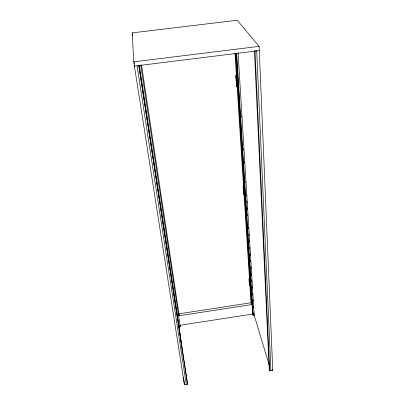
<?xml version="1.0" encoding="UTF-8"?>
<svg xmlns="http://www.w3.org/2000/svg" width="405" height="405" viewBox="0 0 405 405"><rect width="100%" height="100%" fill="white"/><g stroke="black" fill="none" stroke-linecap="round" stroke-linejoin="round"><path stroke-width="0.61" d="M237.057 79.613L236.778 79.77L236.783 79.334M236.788 82.777L236.95 82.362M243.795 191.302L244.018 191.813M236.647 79.203L236.793 79.876M236.626 79.264L236.712 79.628M236.834 82.539L237.001 83.147M249.51 280.7L249.642 281.217L249.688 280.903M244.018 189.044L243.724 188.912L244.018 188.872M249.581 280.943L249.531 280.66M244.033 191.373L243.921 191.722M254.416 50.792L269.234 369.274L269.715 370.879L270.93 370.681M269.715 370.879L254.993 50.924L256.704 50.716L270.93 370.788L272.752 370.489L259.099 46.352L237.239 20.25L132.248 32.876L133.731 61.849L184.437 384.75L187.535 384.249L187.328 382.588L138.824 65.326M179.86 325.306L254.158 313.824M180.114 325.367L180.276 326.668L179.182 326.84L139.305 65.225M236.302 53.536L252.73 314.143L253.105 315.404L254.183 315.237L238.064 52.655M178.17 313.931L251.146 302.753M178.392 315.849L252.664 304.454M236.606 86.629L237.583 86.503M236.824 75.502L235.852 75.624L236.555 86.533L237.669 86.589M236.89 75.588L235.902 75.715L236.662 86.721M236.93 75.679L235.852 75.624M133.731 61.849L259.099 46.352M259.276 50.6L134.399 66.096L134.328 64.835M249.814 283.404L249.931 283.075L249.784 283.384M237.122 82.569L237.112 83.111M248.969 278.468L249.434 285.687M272.383 369.284L272.752 370.489M269.107 364.743L253.803 313.981L253.727 312.716M132.248 32.876L132.622 35.306M137.037 65.767L186.295 384.451M138.793 65.549L187.535 384.249M141.497 64.841L179.223 315.723L178.98 313.804M140.753 65.048L180.276 326.668M179.02 325.539L181.496 345.592M181.653 346.847L181.81 348.097M182.037 349.981L182.194 351.231M183.536 377.222L183.688 378.478M183.84 379.733L184.437 384.75M235.578 53.283L251.581 304.621L251.019 302.768L234.986 52.999M243.061 185.935L243.633 194.744M236.687 53.465L253.105 315.404M241.567 115.835L241.648 117.096M243.597 148.65L243.673 149.911M244.412 161.899L244.493 163.164M245.622 181.46L245.698 182.726M246.437 194.714L246.518 195.974M246.827 201.027L246.944 202.915M247.258 207.968L247.333 209.228M247.647 214.275L247.723 215.536M248.468 227.529L248.543 228.79M248.857 233.837L248.974 235.73M249.283 240.778L249.364 242.043M249.672 247.09L249.789 248.984M250.103 254.031L250.179 255.292M250.493 260.339L250.568 261.605M250.882 266.652L250.999 268.545M251.308 273.593L251.429 275.486M251.697 279.906L251.814 281.799M252.128 286.846L252.204 288.107M252.517 293.154L252.634 295.048M252.907 299.467L253.024 301.36M253.338 306.408L253.454 308.301M134.197 62.319L134.263 63.6"/></g></svg>
